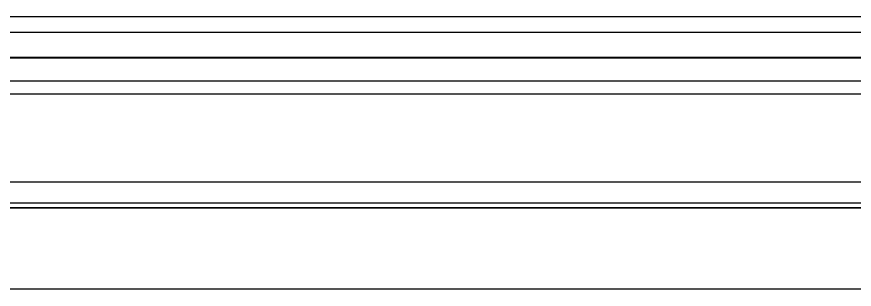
# Model space of a CAD drawing. Header units: millimetres. Extents: x 21899 to 38731, y -5425 to 3612.
# Drawn here: x 31444.4 to 31573.4, y -5423 to -5381 of the extents above; entities that cross this region are included whole.
import ezdxf

# ---------------------------------------------------------------- set-up
doc = ezdxf.new("R2010")
doc.units = ezdxf.units.MM

msp = doc.modelspace()

# ---------------------------------------------------------------- linework, layer by layer
at = {"color": 9, "linetype": 'Continuous'}
for p, q in [((32294.1, -5381.04), (31376.6, -5381.04)), ((32294.1, -5383.48), (31376.6, -5383.48)), ((32294.1, -5387.32), (31376.6, -5387.32)), ((32294.1, -5390.97), (31376.6, -5390.97)), ((34140.86, -5406.47), (31376.6, -5406.47)), ((34087.08, -5406.47), (31418.08, -5406.47))]:
    msp.add_line(p, q, dxfattribs=at)
at = {"color": 7, "linetype": 'Continuous'}
for p, q in [((32294.1, -5387.42), (31376.6, -5387.42)), ((34253.9, -5392.97), (31259.9, -5392.97)), ((34087.08, -5392.97), (31418.08, -5392.97)), ((30976.43, -5410.39), (34576.43, -5410.39)), ((34157.4, -5409.74), (31325.4, -5409.74)), ((33160.16, -5422.97), (31376.6, -5422.97))]:
    msp.add_line(p, q, dxfattribs=at)
for p, q in [((34251.9, -5410.47), (31261.9, -5410.47)), ((34087.08, -5410.47), (31418.08, -5410.47))]:
    msp.add_line(p, q)

doc.saveas('drawing.dxf')
